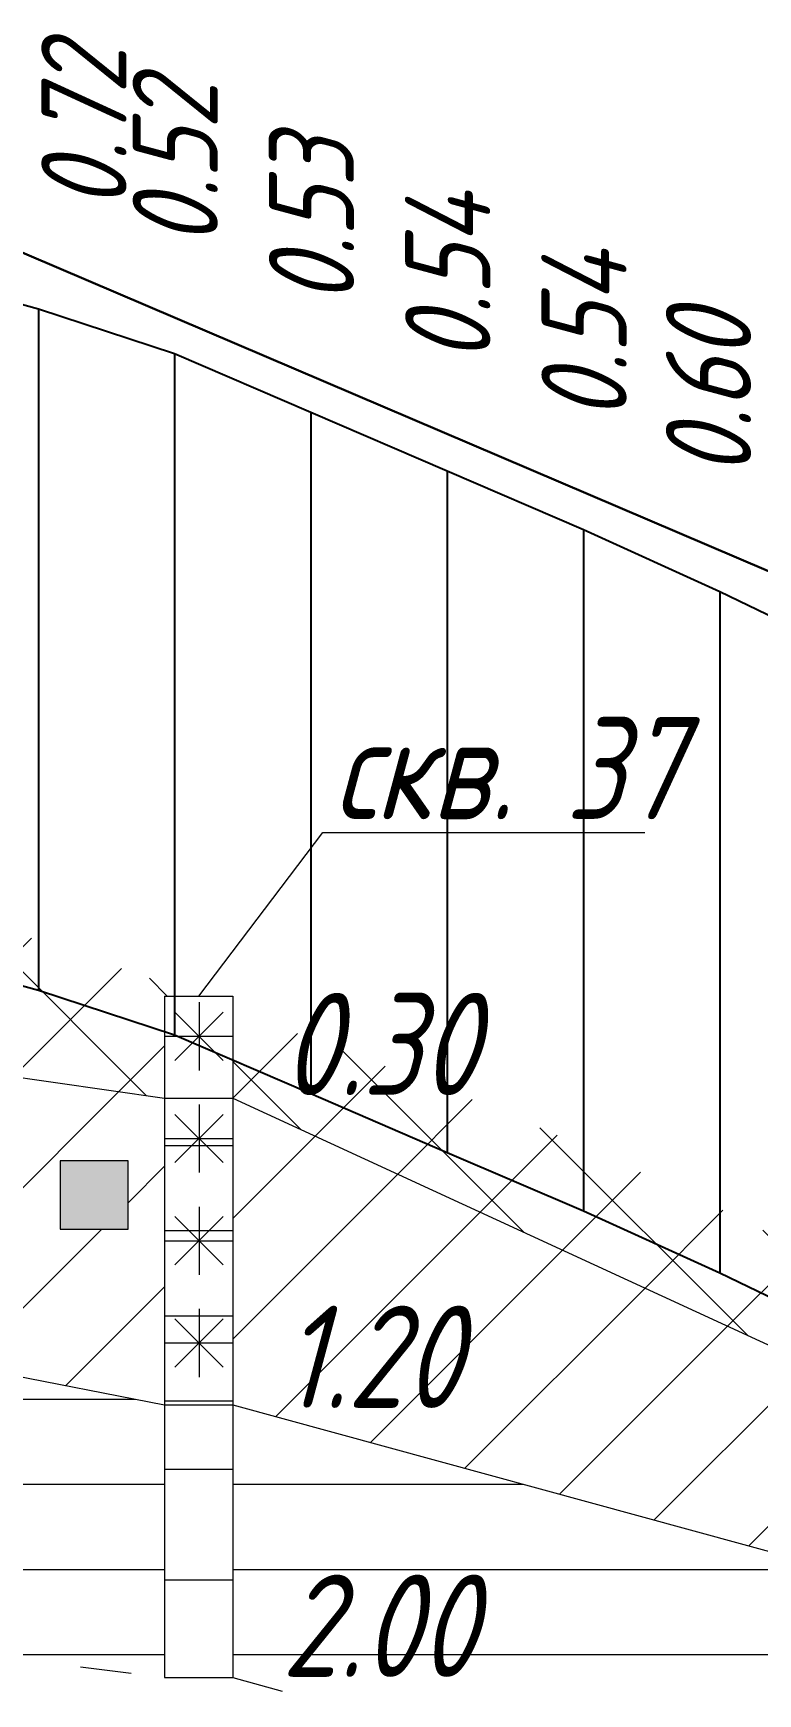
# Model space of a CAD drawing. Extents: x 2172 to 5772, y -842 to -248.
# Drawn here: x 5124.45 to 5145.71, y -432.24 to -383.5 of the extents above; entities that cross this region are included whole.
import ezdxf

# ---------------------------------------------------------------- set-up
doc = ezdxf.new("R2010")
doc.units = 0
doc.header["$MEASUREMENT"] = 0
doc.linetypes.add('CONTI', pattern=[0])
doc.linetypes.add('STROT', pattern=[1.7, 0.5, -1.2])
doc.layers.add('геология', color=7, linetype='CONTINUOUS', lineweight=20)
doc.layers.add('КРАСНЫЙ_ПРОФИЛЬ', color=1, linetype='CONTINUOUS', lineweight=30)
doc.layers.add('РАБОЧИЕ_ОТМЕТКИ', color=1, linetype='CONTINUOUS')
doc.layers.add('ЧЕРНЫЙ_ПРОФИЛЬ', color=7, linetype='CONTINUOUS')
doc.styles.add('ГОСТ', font='gost.TTF', dxfattribs={"oblique": 15, "height": 1})

msp = doc.modelspace()

# ---------------------------------------------------------------- hatches: boundary and pattern name
at = {"layer": 'геология', "linetype": 'Continuous'}
h = msp.add_hatch(dxfattribs=at)
h.set_pattern_fill('ANSI37', color=1, scale=20, style=0)
h.set_pattern_definition([(45, (2171.595959244836, -898.5895025117684), (-1.767766952966369, 1.767766952966369), []), (135, (2171.595959244836, -898.5895025117684), (-1.767766952966369, -1.767766952966369), [])])
edge = h.paths.add_edge_path()
edge.add_line((5058.396690140478, -409.7894640294323), (5040.595959244836, -408.3095025117684))
edge.add_line((5040.595959244836, -408.3095025117684), (5036.595959244836, -408.2895025117684))
edge.add_line((5036.595959244836, -408.2895025117684), (5032.595959244836, -408.1295025117684))
edge.add_line((5032.595959244836, -408.1295025117684), (5028.595959244836, -407.7995025117684))
edge.add_line((5028.595959244836, -407.7995025117684), (5024.595959244837, -407.5495025117684))
edge.add_line((5024.595959244837, -407.5495025117684), (5020.595959244836, -407.3495025117684))
edge.add_line((5020.595959244836, -407.3495025117684), (5016.595959244836, -407.1595025117683))
edge.add_line((5016.595959244836, -407.1595025117683), (5012.595959244836, -406.9795025117683))
edge.add_line((5012.595959244836, -406.9795025117683), (5010.635159244836, -406.9991105117683))
edge.add_line((5010.635159244836, -406.9991105117683), (5010.635159244837, -419.0091105117683))
edge.add_line((5010.635159244837, -419.0091105117683), (5057.492435457587, -411.9710213222543))
edge.add_arc((5061.368941911517, -412.2996465386931), 3.890410880645159, 139.817604054947, 175.1544188466942, ccw=False)
edge = h.paths.add_edge_path()
edge.add_line((5068.177639244836, -404.5725787117685), (5064.595959244837, -405.3695025117684))
edge.add_line((5064.595959244837, -405.3695025117684), (5060.595959244836, -406.2195025117685))
edge.add_line((5060.595959244836, -406.2195025117685), (5056.595959244836, -406.9695025117685))
edge.add_line((5056.595959244836, -406.9695025117685), (5052.595959244836, -407.6495025117683))
edge.add_line((5052.595959244836, -407.6495025117683), (5048.595959244836, -407.9795025117683))
edge.add_line((5048.595959244836, -407.9795025117683), (5044.595959244837, -408.1395025117683))
edge.add_line((5044.595959244837, -408.1395025117683), (5040.595959244836, -408.3095025117684))
edge.add_line((5040.595959244836, -408.3095025117684), (5058.396690140478, -409.7894640294323))
edge.add_arc((5061.368941911517, -412.2996465386928), 3.890410880644946, 30.677058547170816, 139.8176040549508, ccw=False)
edge.add_line((5064.714915567407, -410.314764397524), (5067.163759055895, -410.5183624490305))
edge.add_line((5067.163759055895, -410.5183624490305), (5068.177639244836, -410.3660749117685))
edge.add_line((5068.177639244836, -410.3660749117685), (5068.177639244836, -404.5725787117685))
edge = h.paths.add_edge_path()
edge.add_line((5096.595959244836, -404.1724596703848), (5096.595959244836, -404.1295025117684))
edge.add_line((5096.595959244836, -404.1295025117684), (5092.595959244836, -403.3995025117683))
edge.add_line((5092.595959244836, -403.3995025117683), (5088.595959244836, -402.9895025117685))
edge.add_line((5088.595959244836, -402.9895025117685), (5084.595959244837, -402.7195025117685))
edge.add_line((5084.595959244837, -402.7195025117685), (5080.595959244836, -402.7595025117685))
edge.add_line((5080.595959244836, -402.7595025117685), (5076.595959244836, -403.0995025117684))
edge.add_line((5076.595959244836, -403.0995025117684), (5072.595959244836, -403.6995025117685))
edge.add_line((5072.595959244836, -403.6995025117685), (5069.177639244836, -404.3660749117685))
edge.add_line((5069.177639244836, -404.3660749117685), (5070.177639244836, -404.3660749117685))
edge.add_line((5070.177639244836, -404.3660749117685), (5070.177639244836, -410.3660749117685))
edge.add_line((5070.177639244836, -410.3660749117685), (5084.646601800114, -410.0339557069424))
edge.add_line((5084.646601800114, -410.0339557069424), (5096.837560818369, -410.7626520906254))
edge.add_arc((5098.78008818305, -407.3919126676337), 3.890410880645512, 180.0000000000067, 240.0455323217281, ccw=False)
edge.add_arc((5098.78008818305, -407.3919126676349), 3.890410880645504, 124.15360269311739, 179.9999999999899, ccw=False)
edge = h.paths.add_edge_path()
edge.add_line((5120.595959244836, -408.8795025117684), (5116.595959244836, -407.7695025117685))
edge.add_line((5116.595959244836, -407.7695025117685), (5112.595959244836, -406.9295025117685))
edge.add_line((5112.595959244836, -406.9295025117685), (5108.595959244837, -406.0495025117684))
edge.add_line((5108.595959244837, -406.0495025117684), (5104.595959244837, -405.1395025117683))
edge.add_line((5104.595959244837, -405.1395025117683), (5101.692816277218, -404.8128989279114))
edge.add_arc((5098.78008818305, -407.3919126676358), 3.890410880645513, 2.3419488570652902e-11, 41.52260756068972, ccw=False)
edge.add_arc((5098.78008818305, -407.3919126676332), 3.890410880645504, 293.1130683004855, 359.99999999998573, ccw=False)
edge.add_line((5100.307256928618, -410.970047998054), (5103.261759278406, -411.1466489672353))
edge.add_line((5103.261759278406, -411.1466489672353), (5128.302999244836, -414.7581777117682))
edge.add_line((5128.302999244836, -414.7581777117682), (5128.302999244836, -411.7581777117682))
edge.add_line((5128.302999244836, -411.7581777117682), (5129.302999244836, -411.7581777117682))
edge.add_line((5129.302999244836, -411.7581777117682), (5128.595959244836, -411.4895025117683))
edge.add_line((5128.595959244836, -411.4895025117683), (5124.595959244838, -410.1195025117684))
edge.add_line((5124.595959244838, -410.1195025117684), (5120.595959244836, -408.8795025117684))
h.paths.add_polyline_path([(5156.595959244836, -423.4795025117683), (5152.595959244836, -421.7995025117684), (5148.595959244836, -419.9995025117685), (5144.595959244838, -417.9995025117685), (5140.595959244836, -416.1595025117683), (5136.595959244836, -414.4895025117685), (5132.595959244836, -413.0095025117685), (5130.302999244836, -412.1381777117683), (5130.302999244836, -414.7581777117682), (5155.471857534218, -426.352627021181), (5189.090599244836, -430.0568991117682), (5189.090599244836, -428.0568991117682), (5190.090599244836, -428.0568991117682), (5188.595959244836, -427.6795025117683), (5184.595959244837, -426.8095025117684), (5180.595959244836, -426.4795025117683), (5176.595959244836, -425.9995025117687), (5172.595959244836, -425.5095025117685), (5168.595959244836, -425.1195025117684), (5164.595959244837, -424.5895025117684), (5160.595959244836, -424.0895025117684)])
h.paths.add_polyline_path([(5224.595959244837, -435.2495025117685), (5220.595959244836, -434.7695025117685), (5216.595959244836, -434.3495025117684), (5212.595959244836, -433.5395025117682), (5208.595959244836, -432.8095025117684), (5204.595959244837, -432.0295025117684), (5200.595959244836, -430.6395025117683), (5196.595959244836, -429.6795025117683), (5192.595959244836, -428.6895025117683), (5191.090599244836, -428.3093991117682), (5191.090599244836, -430.0568991117684), (5216.700980203024, -436.8754497244704), (5250.300359244837, -441.9431815117684), (5250.300359244837, -438.8456815117684), (5248.595959244838, -438.6795025117685), (5244.595959244836, -438.2995025117684), (5240.595959244836, -437.8895025117683), (5236.595959244836, -437.3095025117684), (5232.595959244836, -436.5595025117684), (5228.595959244836, -435.8695025117684)])
h.paths.add_polyline_path([(5280.595959244836, -442.8695025117684), (5276.595959244836, -441.7795025117684), (5272.595959244836, -441.5695025117684), (5268.595959244836, -440.6595025117683), (5264.595959244837, -439.9795025117683), (5260.595959244836, -439.6795025117683), (5256.595959244836, -439.3095025117684), (5252.595959244836, -439.0695025117684), (5252.300359244837, -439.0406815117685), (5252.300359244837, -441.9431815117684), (5266.284599420915, -443.5188251297736), (5276.572235125472, -445.3110873588453), (5292.595959244836, -446.6195025117684), (5288.595959244835, -445.3695025117684), (5284.595959244838, -444.0895025117684)])
h.paths.add_polyline_path([(5310.156919244836, -445.8480401117686), (5308.595959244836, -445.9495025117685), (5304.595959244837, -446.7995025117684), (5300.595959244836, -447.3195025117684), (5296.595959244836, -447.0395025117684), (5292.595959244836, -446.6195025117684), (5276.572235125472, -445.3110873588453), (5290.186404253478, -449.8922064381045), (5310.156919244836, -452.781103746722)])
edge = h.paths.add_edge_path()
edge.add_line((5325.392251094563, -447.904779422465), (5324.595959244837, -447.7495025117682))
edge.add_line((5324.595959244837, -447.7495025117682), (5320.595959244837, -446.9195025117685))
edge.add_line((5320.595959244837, -446.9195025117685), (5316.595959244836, -446.1095025117684))
edge.add_line((5316.595959244836, -446.1095025117684), (5312.595959244836, -445.6895025117683))
edge.add_line((5312.595959244836, -445.6895025117683), (5311.156919244835, -445.7830401117685))
edge.add_line((5311.156919244835, -445.7830401117685), (5312.156919244836, -445.7830401117685))
edge.add_line((5312.156919244836, -445.7830401117685), (5312.156919244837, -452.7830401117685))
edge.add_line((5312.156919244837, -452.7830401117685), (5323.717355790037, -453.9448675485653))
edge.add_arc((5326.776047690384, -451.5407667438994), 3.890410880645485, 180.0000000000075, 218.1669875543649, ccw=False)
edge.add_arc((5326.776047690383, -451.5407667438998), 3.890410880644595, 110.8359964436944, 180.0000000000008, ccw=False)
edge = h.paths.add_edge_path()
edge.add_line((5330.595959244836, -448.9245025117684), (5329.427377832629, -448.6937076828574))
edge.add_arc((5326.776047690385, -451.5407667439005), 3.890410880644618, 9.208633855450898e-12, 47.03872575160318, ccw=False)
edge.add_arc((5326.776047690383, -451.5407667438985), 3.890410880646414, 310.3550655143564, 359.9999999999799, ccw=False)
edge.add_line((5329.295176121216, -454.5054402114529), (5333.371840846519, -454.9151462731538))
edge.add_line((5333.371840846519, -454.9151462731538), (5349.903842789166, -456.3307018919336))
edge.add_line((5349.903842789166, -456.3307018919336), (5330.595959244836, -448.9245025117684))
h.paths.add_polyline_path([(5370.481167546488, -452.3753193851779), (5368.773330323819, -452.5098232118926), (5364.595959244837, -453.6495025117683), (5360.595959244837, -453.5795025117684), (5356.595959244836, -453.5295025117684), (5352.595959244836, -453.3395025117684), (5348.595959244839, -452.6095025117688), (5344.595959244837, -451.8695025117684), (5340.595959244836, -450.8895025117683), (5336.595959244836, -450.0195025117685), (5332.595959244836, -449.3195025117684), (5330.595959244836, -448.9245025117682), (5349.903842789166, -456.3307018919336), (5370.310419244836, -457.0316288117683)])
h.paths.add_polyline_path([(5367.242076372622, -456.0125746363692), (5368.242076372622, -454.0125746363692), (5369.242076372622, -456.0125746363692)], flags=16)
edge = h.paths.add_edge_path()
edge.add_line((5412.595959244836, -454.6795025117683), (5408.595959244836, -453.1595025117683))
edge.add_line((5408.595959244836, -453.1595025117683), (5404.595959244837, -451.9695025117685))
edge.add_line((5404.595959244837, -451.9695025117685), (5400.595959244836, -451.3195025117684))
edge.add_line((5400.595959244836, -451.3195025117684), (5396.595959244836, -451.0895025117684))
edge.add_line((5396.595959244836, -451.0895025117684), (5392.531903520449, -450.8153896090559))
edge.add_line((5392.531903520449, -450.8153896090559), (5388.511783428488, -451.1675507841042))
edge.add_line((5388.511783428488, -451.1675507841042), (5384.595959244836, -451.5735080425234))
edge.add_line((5384.595959244836, -451.5735080425234), (5380.595959244836, -451.8790167309834))
edge.add_line((5380.595959244836, -451.8790167309834), (5376.57543407816, -452.0439426734697))
edge.add_line((5376.57543407816, -452.0439426734697), (5372.663382993177, -452.2059725523189))
edge.add_line((5372.663382993177, -452.2059725523189), (5371.253937193013, -452.3144585061392))
edge.add_line((5371.253937193013, -452.3144585061392), (5372.310419244836, -453.0316288117683))
edge.add_line((5372.310419244836, -453.0316288117683), (5372.310419244836, -457.0316288117683))
edge.add_line((5372.310419244836, -457.0316288117683), (5387.327741670049, -459.4222360694553))
edge.add_line((5387.327741670049, -459.4222360694553), (5402.013333393354, -459.9923002365799))
edge.add_line((5402.013333393354, -459.9923002365799), (5414.482764041291, -460.8090655173723))
edge.add_arc((5415.199780988138, -464.6328311375643), 3.890410880643143, 71.88426166119922, 100.62053671463951, ccw=False)
edge.add_line((5416.409455664561, -460.9352665340116), (5430.595959244836, -461.8645025117685))
edge.add_line((5430.595959244836, -461.8645025117685), (5428.595959244825, -460.7195025117658))
edge.add_line((5428.595959244825, -460.7195025117658), (5424.595959244837, -458.4495025117685))
edge.add_line((5424.595959244837, -458.4495025117685), (5420.595959244839, -457.169502511769))
edge.add_line((5420.595959244839, -457.169502511769), (5416.595959244838, -455.9095025117686))
edge.add_line((5416.595959244838, -455.9095025117686), (5412.595959244836, -454.6795025117683))
edge = h.paths.add_edge_path(flags=16)
edge.add_arc((5397.268552293115, -455.3003306745418), 3.890410880645504, 0, 360)
h.paths.add_polyline_path([(5252.976433133171, -446.1734890061177), (5261.500655154765, -446.1734890061177), (5261.500655154765, -441.6702724228439), (5252.976433133171, -441.6702724228439)], flags=17)
h.paths.add_polyline_path([(5252.976433133171, -442.4769110752247), (5261.500655154765, -442.4769110752247), (5261.500655154765, -437.9736944919509), (5252.976433133171, -437.9736944919509)])
h.paths.add_polyline_path([(5312.83299313317, -453.5306532028148), (5321.571654039682, -453.5306532028148), (5321.571654039682, -449.027436619541), (5312.83299313317, -449.027436619541)], flags=17)
h.paths.add_polyline_path([(5357.94919026795, -456.5185429757908), (5366.473412289544, -456.5185429757908), (5366.473412289544, -452.0153263925172), (5357.94919026795, -452.0153263925172)], flags=16)
h.paths.add_polyline_path([(5394.624025188547, -457.3569207134774), (5399.94353505514, -457.3569207134774), (5399.94353505514, -452.8472709636562), (5394.624025188547, -452.8472709636562)], flags=0)
h.paths.add_polyline_path([(5372.98649313317, -457.5363943900147), (5381.725154039683, -457.5363943900147), (5381.725154039683, -453.0331778067412), (5372.951737169557, -453.0873754201893)], flags=17)
h = msp.add_hatch(dxfattribs=at)
h.set_pattern_fill('ANSI31', scale=20, angle=135, style=0)
h.set_pattern_definition([(180, (2171.595959244836, -898.5895025117684), (-4.440892098500626e-16, -2.5), [])])
h.paths.add_polyline_path([(5310.156919244836, -452.781103746722), (5290.186404253478, -449.8922064381045), (5252.300359244837, -443.9431815117682), (5252.300359244837, -458.9431815117684), (5310.156919244836, -465.7830401117685)])
h.paths.add_polyline_path([(5291.991579873484, -455.9359448366372, -1), (5284.210758112195, -455.9359448366372, -1)], flags=16)
h.paths.add_polyline_path([(5307.088576372622, -461.9199878369486), (5309.088576372622, -461.9199878369486), (5309.088576372622, -463.9199878369486), (5307.088576372622, -463.9199878369486)], flags=16)
h.paths.add_polyline_path([(5250.300359244837, -443.9431815117684), (5191.090599244837, -438.0568991117682), (5191.090599244837, -448.0568991117682), (5250.300359244837, -458.9431815117684)])
h.paths.add_polyline_path([(5224.996191447237, -448.1820659736293, -1), (5232.777013208527, -448.1820659736293, -1)], flags=16)
h.paths.add_polyline_path([(5189.090599244836, -438.0568991117682), (5161.950517388215, -432.0496839394903, -0.3510603084739508), (5164.990710801752, -435.8460541899881, -1), (5157.209889040463, -435.8460541899881, -0.4043830607446282), (5160.969296834391, -431.9578495899818), (5160.973690751684, -431.7599667409597), (5153.370026211896, -430.057085309702), (5130.302999244836, -423.7581777117684), (5130.302999244837, -431.7581777117682), (5189.090599244836, -448.0568991117682)])
h.paths.add_polyline_path([(5182.282802189497, -440.1028071190215, -1), (5174.501980428207, -440.1028071190215, -1)], flags=16)
h.paths.add_polyline_path([(5128.302999244836, -423.7581777117682), (5070.177639244836, -412.3660749117685), (5070.177639244837, -424.3660749117685), (5128.302999244836, -431.7581777117682)])
h.paths.add_polyline_path([(5116.904716833997, -425.3209879476242, -1), (5109.123895072707, -425.3209879476242, -1)], flags=16)
h.paths.add_polyline_path([(5068.177639244836, -412.3660749117685), (5065.2450635025, -412.6327804939701, -0.837483812548079), (5057.616511493904, -413.3265656110723), (5034.426266669357, -415.435622048401), (5010.635159244837, -419.0091105117683), (5010.635159244837, -427.0091105117683), (5068.177639244836, -424.3660749117685)])
h.paths.add_polyline_path([(5057.478531030872, -420.3009172689431, -1), (5065.259352792162, -420.3009172689431, -1)], flags=16)
h.paths.add_polyline_path([(5008.635159244836, -419.0091105117685), (4950.699679244837, -423.3319095117683), (4950.699679244837, -432.3319095117683), (5008.635159244836, -427.0091105117685)])
h.paths.add_polyline_path([(4983.026311518835, -424.8309846913321, -1), (4990.807133280125, -424.8309846913321, -1)], flags=16)
h.paths.add_polyline_path([(4948.699679244836, -423.3319095117683), (4945.981876054391, -422.9490056026473), (4890.944279244837, -421.0501769117684), (4890.944279244837, -430.0501769117684), (4948.699679244836, -432.3319095117683)])
h.paths.add_polyline_path([(4945.864647685123, -427.51756072289, -1), (4938.083825923834, -427.51756072289, -1)], flags=16)
h.paths.add_polyline_path([(4858.676179914934, -420.3907550012741, -0.414213562373097), (4862.566590795579, -416.5003441206293), (4862.652549904079, -415.9719053729673), (4838.484895332382, -411.3039008160827), (4830.990959244837, -410.9939150117682), (4830.990959244837, -427.9939150117682), (4881.269830102282, -429.7778771129765, -0.3499111427823315), (4878.245171030872, -425.985019268943, -1), (4886.025992792162, -425.985019268943, -0.3699419881862892), (4882.730343626012, -429.8296981012008), (4888.944279244836, -430.0501769117684), (4888.944279244836, -421.0501769117684), (4862.652549904079, -415.9719053729673), (4862.566590795579, -416.5003441206293, -0.414213562373097), (4866.457001676225, -420.3907550012741, -1)])
h.paths.add_polyline_path([(4828.990959244837, -410.9939150117684), (4812.718481021848, -410.529519602715), (4792.985920931374, -410.6141965875872), (4770.480599244836, -409.9113317117683), (4770.480599244837, -425.9113317117683), (4828.990959244837, -427.9939150117684)])
h.paths.add_polyline_path([(4768.480599244836, -409.9113317117683), (4736.595959244836, -412.3900813197793), (4736.595959244836, -422.5150702190945), (4768.480599244836, -425.9113317117683)])
h.paths.add_polyline_path([(4748.756288360958, -417.4166651440505, -1), (4740.975466599669, -417.4166651440505, -1)], flags=16)
h.paths.add_polyline_path([(5297.795154170737, -464.4264922735824), (5307.607656283524, -464.4264922735824), (5307.607656283524, -459.9200591070348), (5297.795154170737, -459.9200591070348)], flags=25)
h.paths.add_polyline_path([(5286.11538442424, -457.9850295146007), (5290.350828747479, -457.9850295146007), (5290.350828747479, -453.4818129313269), (5286.11538442424, -453.4818129313269)], flags=8)
h.paths.add_polyline_path([(5252.976433133171, -446.1734890061177), (5261.500655154765, -446.1734890061177), (5261.500655154765, -441.6702724228439), (5252.976433133171, -441.6702724228439)], flags=9)
h.paths.add_polyline_path([(5252.975897035958, -459.6766435375937), (5261.716204724155, -459.6766435375937), (5261.716204724155, -455.1702103710461), (5252.975897035958, -455.1702103710461)], flags=25)
h.paths.add_polyline_path([(5226.900817759283, -450.2311506515928), (5231.136262082522, -450.2311506515928), (5231.136262082522, -445.727934068319), (5226.900817759283, -445.727934068319)], flags=8)
h.paths.add_polyline_path([(5191.766137035958, -448.7903611375937), (5200.506444724155, -448.7903611375937), (5200.506444724155, -444.2839279710461), (5191.766137035958, -444.2839279710461)], flags=25)
h.paths.add_polyline_path([(5176.406606740253, -442.1518917969852), (5180.642051063492, -442.1518917969852), (5180.642051063492, -437.6486752137112), (5176.406606740253, -437.6486752137112)], flags=8)
h.paths.add_polyline_path([(5130.978537035959, -432.4916397375935), (5139.718844724155, -432.4916397375935), (5139.718844724155, -427.9852065710459), (5130.978537035959, -427.9852065710459)], flags=24)
h.paths.add_polyline_path([(5125.826969842585, -436.478465613666), (5135.20894740385, -436.478465613666), (5135.20894740385, -431.9752490303922), (5125.826969842585, -431.9752490303922)], flags=9)
h.paths.add_polyline_path([(5111.028521384753, -427.3700726255877), (5115.263965707991, -427.3700726255877), (5115.263965707991, -422.8668560423139), (5111.028521384753, -422.8668560423139)], flags=8)
h.paths.add_polyline_path([(5070.85371313317, -414.1372332548276), (5079.592374039683, -414.1372332548276), (5079.592374039683, -409.634016671554), (5070.85371313317, -409.634016671554)], flags=9)
h.paths.add_polyline_path([(5070.853177035959, -425.0995369375937), (5079.593484724155, -425.0995369375937), (5079.593484724155, -420.5931037710463), (5070.853177035959, -420.5931037710463)], flags=25)
h.paths.add_polyline_path([(5059.383157342918, -422.3500019469066), (5063.618601666156, -422.3500019469066), (5063.618601666156, -417.846785363633), (5059.383157342918, -417.846785363633)], flags=8)
h.paths.add_polyline_path([(5011.310697035959, -427.7425725375938), (5020.051004724155, -427.7425725375938), (5020.051004724155, -423.2361393710462), (5011.310697035959, -423.2361393710462)], flags=9)
h.paths.add_polyline_path([(5011.310697035959, -419.7043469398732), (5019.407688069403, -419.7043469398732), (5019.407688069403, -415.1979137733256), (5011.310697035959, -415.1979137733256)], flags=24)
h.paths.add_polyline_path([(4984.930937830881, -426.8800693692956), (4989.16638215412, -426.8800693692956), (4989.16638215412, -422.3768527860218), (4984.930937830881, -422.3768527860218)], flags=8)
h.paths.add_polyline_path([(4951.375217035958, -433.0653715375936), (4960.115524724155, -433.0653715375936), (4960.115524724155, -428.5589383710462), (4951.375217035958, -428.5589383710462)], flags=9)
h.paths.add_polyline_path([(4951.37575313317, -424.2634944393392), (4958.827780730177, -424.2634944393392), (4958.827780730177, -419.7602778560654), (4951.37575313317, -419.7602778560654)], flags=24)
h.paths.add_polyline_path([(4939.988452235879, -429.5666454008535), (4944.223896559118, -429.5666454008535), (4944.223896559118, -425.0634288175797), (4939.988452235879, -425.0634288175797)], flags=8)
h.paths.add_polyline_path([(4891.619817035958, -430.7836389375937), (4900.360124724155, -430.7836389375937), (4900.360124724155, -426.2772057710461), (4891.619817035958, -426.2772057710461)], flags=25)
h.paths.add_polyline_path([(4831.666497035958, -428.7273770375937), (4840.406804724155, -428.7273770375937), (4840.406804724155, -424.2209438710461), (4831.666497035958, -424.2209438710461)], flags=25)
h.paths.add_polyline_path([(4771.156673133171, -410.8249776153507), (4779.895334039684, -410.8249776153507), (4779.895334039684, -406.3217610320767), (4771.156673133171, -406.3217610320767)], flags=9)
h.paths.add_polyline_path([(4771.156137035959, -426.6447937375938), (4779.896444724156, -426.6447937375938), (4779.896444724156, -422.1383605710462), (4771.156137035959, -422.1383605710462)], flags=25)
h.paths.add_polyline_path([(4742.880092911715, -419.465749822014), (4747.115537234953, -419.465749822014), (4747.115537234953, -414.9625332387404), (4742.880092911715, -414.9625332387404)], flags=8)
h = msp.add_hatch(dxfattribs=at)
h.set_pattern_fill('ANSI31', scale=20, style=0)
h.set_pattern_definition([(45, (2171.595959244836, -898.5895025117684), (-1.767766952966369, 1.767766952966369), [])])
h.paths.add_polyline_path([(4867.001073032658, -412.9385614434336), (4862.381290177074, -412.4939953739236), (4846.624582647581, -411.6405980456552), (4838.484895332382, -411.3039008160827), (4888.944279244836, -421.0501769117684), (4888.944279244836, -415.0501769117684), (4887.875936372622, -414.9473692676784), (4887.875936372622, -416.8918239914394), (4885.875936372622, -416.8918239914394), (4885.875936372622, -414.8918239914394), (4887.298728320822, -414.8918239914394), (4873.216980371933, -413.5367240802166, -0.502683321879172)])
h.paths.add_polyline_path([(4912.581497970017, -418.2433170599329), (4890.944279244836, -415.0501769117684), (4890.944279244837, -421.0501769117684), (4945.981876054391, -422.9490056026473)])
h.paths.add_polyline_path([(5057.478531030872, -412.2996465386927, -0.02114598730807921), (5057.492435457587, -411.9710213222543), (5034.426266669357, -415.435622048401), (5057.616511493904, -413.3265656110723, -0.06688124999182779)])
h.paths.add_polyline_path([(5068.177639244836, -410.3660749117685), (5064.977850260326, -410.8466918421755, -0.09598003439773035), (5065.259352792162, -412.2996465386927, -0.02143690686872305), (5065.2450635025, -412.6327804939701), (5068.177639244836, -412.3660749117685)])
h.paths.add_polyline_path([(5113.36023160996, -412.60620625295), (5103.261759278406, -411.1466489672353), (5100.307256928619, -410.970047998054, -0.2357797851337571), (5096.837560818369, -410.7626520906254), (5084.646601800114, -410.0339557069424), (5070.177639244836, -410.3660749117685), (5070.177639244836, -412.3660749117685), (5128.302999244836, -423.7581777117682), (5128.302999244836, -414.7581777117682), (5113.36023160996, -412.60620625295, -0.3728565845782448), (5116.695300754825, -416.4567766492344, -1), (5108.914478993535, -416.4567766492344, -0.456816409278775)])
h.paths.add_polyline_path([(5125.234656372621, -416.5998247914392), (5127.234656372621, -416.5998247914392), (5127.234656372621, -418.5998247914392), (5125.234656372621, -418.5998247914392)], flags=16)
h.paths.add_polyline_path([(5189.090599244836, -430.0568991117682), (5161.080037737479, -426.970562861396), (5160.973690751684, -431.7599667409597), (5189.090599244836, -438.0568991117682)])
h.paths.add_polyline_path([(5186.022256372622, -432.8985461914392), (5188.022256372622, -432.8985461914392), (5188.022256372622, -434.8985461914392), (5186.022256372622, -434.8985461914392)], flags=16)
h.paths.add_polyline_path([(5155.471857534218, -426.352627021181), (5130.302999244836, -414.7581777117682), (5130.302999244836, -423.7581777117684), (5153.370026211896, -430.057085309702), (5160.973690751684, -431.7599667409597), (5161.080037737479, -426.970562861396)])
h.paths.add_polyline_path([(5216.700980203024, -436.8754497244704), (5191.090599244836, -430.0568991117684), (5191.090599244837, -438.0568991117682), (5250.300359244837, -443.9431815117684), (5250.300359244837, -441.9431815117684)])
h.paths.add_polyline_path([(5276.572235125472, -445.3110873588453), (5266.284599420915, -443.5188251297736), (5252.300359244837, -441.9431815117684), (5252.300359244837, -443.9431815117684), (5290.186404253478, -449.8922064381045)])
h.paths.add_polyline_path([(5176.72937026795, -435.404514530861), (5185.68247005938, -435.404514530861), (5185.68247005938, -430.901297947587), (5176.72937026795, -430.901297947587)], flags=25)
h.paths.add_polyline_path([(5130.978537035959, -424.5977990653275), (5139.075528069402, -424.5977990653275), (5139.075528069402, -420.0913658987799), (5130.978537035959, -420.0913658987799)], flags=25)
h.paths.add_polyline_path([(5191.766137035958, -438.8143366090189), (5199.863128069403, -438.8143366090189), (5199.863128069403, -434.3079034424713), (5191.766137035958, -434.3079034424713)], flags=25)
h.paths.add_polyline_path([(5252.976433133171, -446.1734890061177), (5261.500655154765, -446.1734890061177), (5261.500655154765, -441.6702724228439), (5252.976433133171, -441.6702724228439)], flags=9)
h = msp.add_hatch(dxfattribs=at)
h.set_pattern_fill('ANSI31', scale=20, angle=135, style=0)
h.set_pattern_definition([(180, (6474.62772931764, -2876.14620988717), (-4.440892098500626e-16, -2.5), [])])
h.paths.add_polyline_path([(5130.302999244836, -414.7581777117682), (5128.302999244836, -414.7581777117682), (5128.302999244836, -423.7581777117682), (5130.302999244836, -423.7581777117682)])
at = {"layer": 'геология', "ltscale": 7}
msp.add_hatch(color=7, dxfattribs=at).paths.add_polyline_path([(5127.234656372621, -418.5998247914392), (5127.234656372621, -416.5998247914392), (5125.234656372621, -416.5998247914392), (5125.234656372621, -418.5998247914392)])
at = {"layer": 'геология', "linetype": 'Continuous'}
h = msp.add_hatch(dxfattribs=at)
h.set_pattern_fill('ANSI31', scale=26, angle=135, style=0)
h.set_pattern_definition([(180, (6474.62772931764, -2876.14620988717), (-6.661338147750939e-16, -3.25), [])])
h.paths.add_polyline_path([(5130.302999244836, -423.7581777117682), (5128.302999244836, -423.7581777117682), (5128.302999244836, -431.7581777117682), (5130.302999244837, -431.7581777117682)])

# ---------------------------------------------------------------- linework, layer by layer
at = {"layer": 'геология', "color": 7, "linetype": 'Continuous'}
for p, q in [((5129.302999244836, -411.7581777117682), (5132.948856536737, -406.957288336075)), ((5132.948856536737, -406.957288336075), (5142.393274066766, -406.957288336075)), ((5103.261759278406, -411.1466489672353), (5128.302999244836, -414.7581777117682)), ((5128.302999244836, -411.7581777117682), (5130.302999244836, -411.7581777117682)), ((5070.177639244836, -412.3660749117685), (5128.302999244836, -423.7581777117682)), ((5128.302999244836, -414.7581777117682), (5130.302999244836, -414.7581777117682)), ((5128.302999244836, -414.7581777117682), (5130.302999244836, -414.7581777117682)), ((5130.302999244836, -414.7581777117682), (5155.471857534218, -426.352627021181)), ((5128.302999244836, -423.7581777117682), (5130.302999244836, -423.7581777117682)), ((5128.302999244836, -423.7581777117682), (5130.302999244836, -423.7581777117682)), ((5130.302999244836, -423.7581777117682), (5153.370026211896, -430.057085309702)), ((5128.302999244836, -431.7581777117682), (5130.302999244836, -431.7581777117682)), ((5128.302999244836, -431.7581777117682), (5130.302999244836, -431.7581777117682)), ((5128.302999244836, -431.7581777117682), (5130.302999244837, -431.7581777117682))]:
    msp.add_line(p, q, dxfattribs=at)
at = {"layer": 'геология', "color": 7, "linetype": 'Continuous', "ltscale": 5}
for p, q in [((5128.302999244836, -411.7581777117682), (5128.302999244836, -431.7581777117682)), ((5130.302999244836, -411.7581777117682), (5130.302999244837, -431.7581777117682))]:
    msp.add_line(p, q, dxfattribs=at)
at = {"layer": 'геология', "color": 1, "linetype": 'Continuous'}
for p, q in [((5128.604297961154, -413.6481080543192), (5130.018511523526, -412.2338944919463)), ((5130.018511523527, -413.6481080543197), (5128.604297961154, -412.2338944919463)), ((5129.311404742341, -411.941001273133), (5129.311404742341, -413.941001273133)), ((5128.311404742341, -412.941001273133), (5130.311404742341, -412.941001273133)), ((5128.604297961154, -416.6481080543192), (5130.018511523526, -415.2338944919463)), ((5130.018511523527, -416.6481080543197), (5128.604297961154, -415.2338944919463)), ((5129.311404742341, -414.941001273133), (5129.311404742341, -416.941001273133)), ((5128.311404742341, -415.941001273133), (5130.311404742341, -415.941001273133)), ((5129.311404742341, -417.941001273133), (5129.311404742341, -419.941001273133)), ((5128.604297961154, -419.6481080543192), (5130.018511523526, -418.2338944919463)), ((5130.018511523527, -419.6481080543197), (5128.604297961154, -418.2338944919463)), ((5128.311404742341, -418.941001273133), (5130.311404742341, -418.941001273133)), ((5129.311404742341, -420.941001273133), (5129.311404742341, -422.941001273133)), ((5128.604297961154, -422.6481080543192), (5130.018511523526, -421.2338944919463)), ((5130.018511523527, -422.6481080543197), (5128.604297961154, -421.2338944919463)), ((5128.311404742341, -421.941001273133), (5130.311404742341, -421.941001273133))]:
    msp.add_line(p, q, dxfattribs=at)
at = {"layer": 'геология', "color": 7, "ltscale": 7}
for p, q in [((5127.234656372621, -416.5998247914392), (5125.234656372621, -416.5998247914392)), ((5125.234656372621, -416.5998247914392), (5125.234656372621, -418.5998247914392)), ((5127.234656372621, -418.5998247914392), (5127.234656372621, -416.5998247914392)), ((5125.234656372621, -418.5998247914392), (5127.234656372621, -418.5998247914392))]:
    msp.add_line(p, q, dxfattribs=at)
at = {"layer": 'геология', "color": 7, "linetype": 'STROT', "ltscale": 3}
for p, q in [((5070.177639244837, -424.3660749117685), (5128.302999244836, -431.7581777117682)), ((5130.302999244837, -431.7581777117682), (5189.090599244836, -448.0568991117682))]:
    msp.add_line(p, q, dxfattribs=at)
at = {"layer": 'КРАСНЫЙ_ПРОФИЛЬ'}
msp.add_line((5123.446380783814, -389.6557855395572), (5147.144010381559, -399.7724489869902), dxfattribs=at)
at = {"layer": 'ЧЕРНЫЙ_ПРОФИЛЬ'}
for p, q in [((5120.595959244836, -390.4787302303944), (5124.595959244836, -391.5875723101984)), ((5124.595959244836, -391.5875723101984), (5124.595959244836, -411.5875723101984)), ((5124.595959244836, -391.5875723101984), (5128.595959244836, -392.9006067847484)), ((5128.595959244836, -392.9006067847484), (5128.595959244836, -412.9006067847483)), ((5128.595959244836, -392.9006067847484), (5132.595959244836, -394.6217555004633)), ((5132.595959244836, -394.6217555004633), (5132.595959244836, -414.6217555004635)), ((5132.595959244836, -394.6217555004633), (5136.595959244836, -396.3464601722613)), ((5136.595959244836, -396.3464601722613), (5136.595959244836, -416.3464601722613)), ((5136.595959244836, -396.3464601722613), (5140.595959244836, -398.0670279561324)), ((5140.595959244836, -398.0670279561324), (5140.595959244836, -418.0670279561324)), ((5140.595959244836, -398.0670279561324), (5144.595959244836, -399.8841984314884)), ((5144.595959244836, -399.8841984314884), (5144.595959244836, -419.8841984314884)), ((5144.595959244836, -399.8841984314884), (5148.595959244836, -401.8217350841594)), ((5120.595959244836, -410.4787302303944), (5124.595959244836, -411.5875723101984)), ((5124.595959244836, -411.5875723101984), (5128.595959244836, -412.9006067847483)), ((5128.595959244836, -412.9006067847483), (5132.595959244836, -414.6217555004635)), ((5132.595959244836, -414.6217555004635), (5136.595959244836, -416.3464601722613)), ((5136.595959244836, -416.3464601722613), (5140.595959244836, -418.0670279561324)), ((5140.595959244836, -418.0670279561324), (5144.595959244836, -419.8841984314884)), ((5144.595959244836, -419.8841984314884), (5148.595959244836, -421.8217350841594))]:
    msp.add_line(p, q, dxfattribs=at)

# ---------------------------------------------------------------- texts
at = {"layer": 'геология', "color": 7, "lineweight": -3, "style": 'ГОСТ', "oblique": 15}
msp.add_text('скв. 37', height=3, dxfattribs=at).set_placement((5133.261466241705, -406.5684263533383))
at = {"layer": 'геология', "color": 7, "linetype": 'CONTI', "style": 'ГОСТ', "oblique": 15}
for s, p in [('0.30', (5131.729609230382, -414.6658518358438)), ('1.20', (5131.729609230382, -423.846726870903)), ('2.00', (5131.729609230382, -431.7405675431689))]:
    msp.add_text(s, height=3, dxfattribs=at).set_placement(p)
at = {"layer": 'РАБОЧИЕ_ОТМЕТКИ', "style": 'ГОСТ', "oblique": 15}
for s, p in [('0.72', (5127.182199737212, -388.6730802355132)), ('0.52', (5129.862213665775, -389.7575191372844)), ('0.53', (5133.862213665775, -391.4651436751233)), ('0.54', (5137.862213665775, -393.1727682129623)), ('0.54', (5141.862213665775, -394.8803927508014)), ('0.60', (5145.513983577954, -396.5134612819093))]:
    msp.add_text(s, height=2.5, rotation=90, dxfattribs=at).set_placement(p)

doc.saveas('drawing.dxf')
